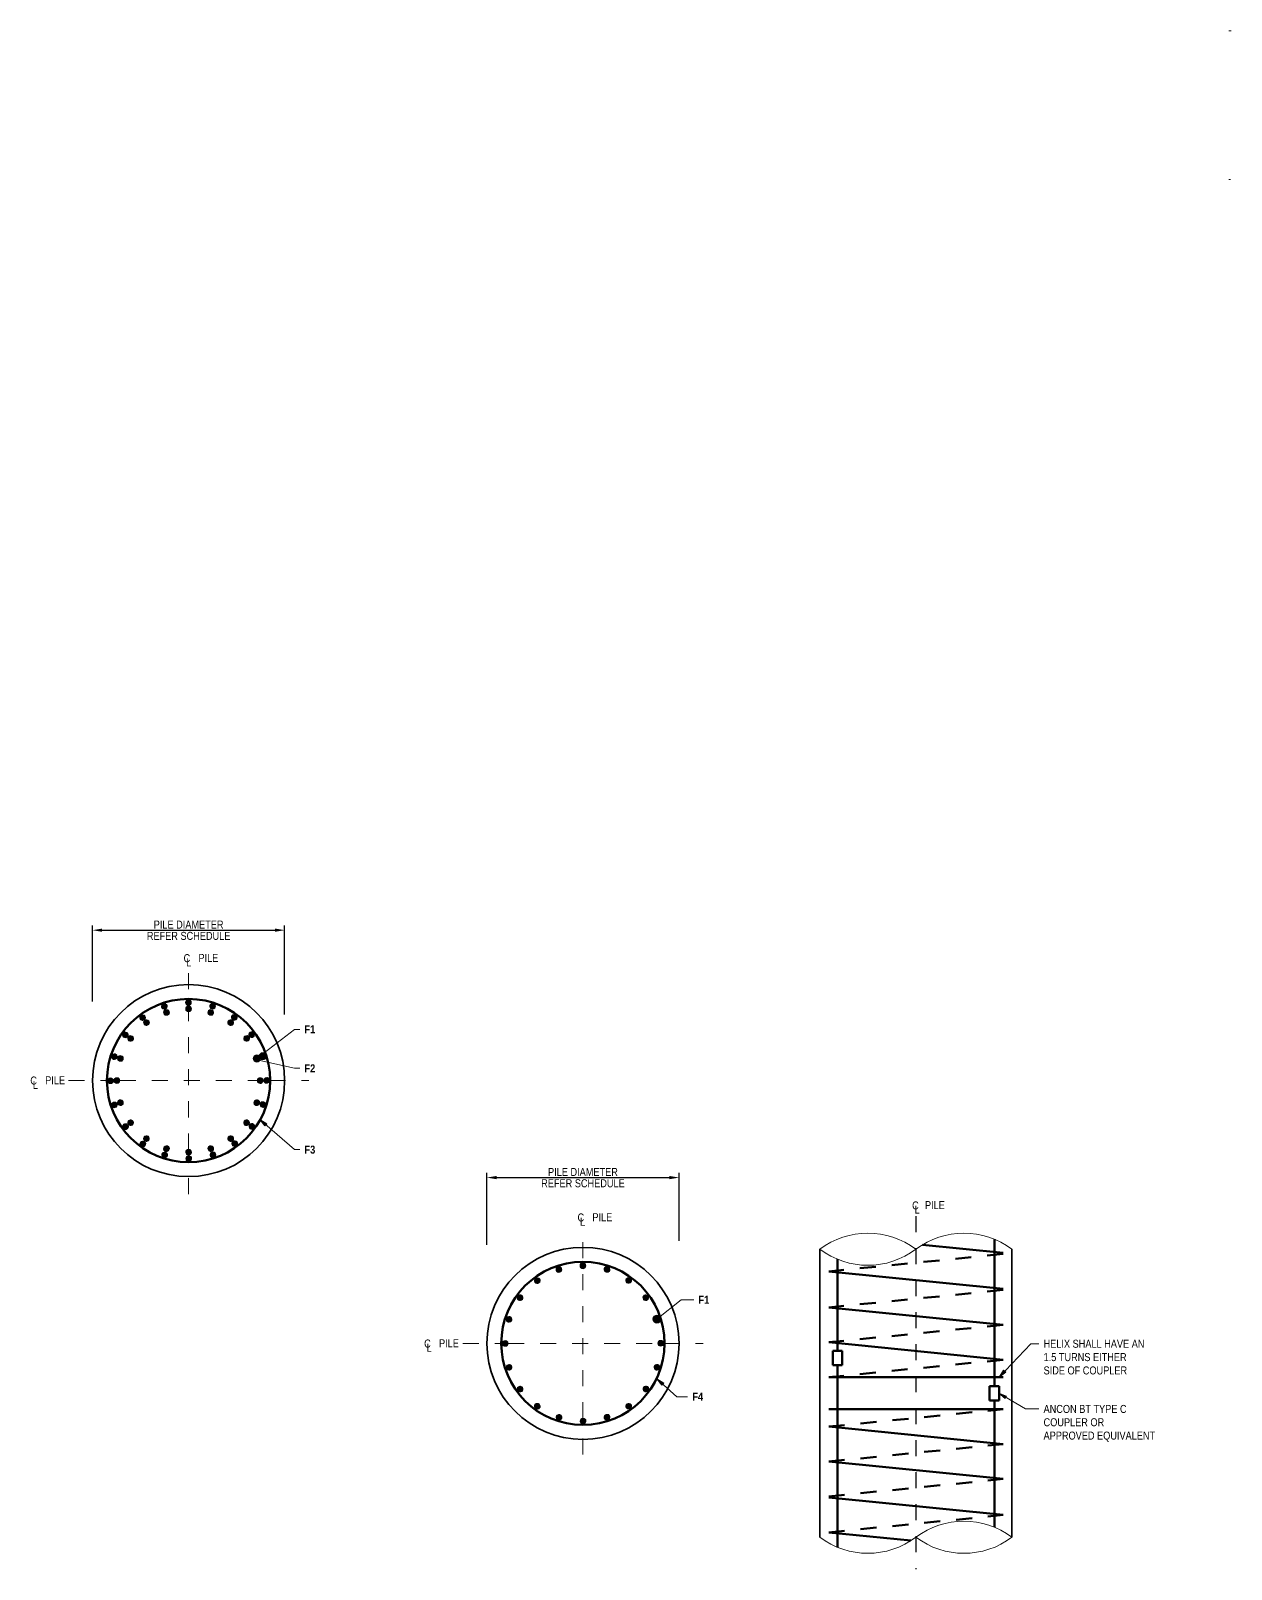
# Model space of a CAD drawing. Header units: metres. Extents: x -0.5 to 32.5, y -7.6 to 10.1.
# Drawn here: x 7.67 to 15.16, y -0.79 to 8.82 of the extents above; entities that cross this region are included whole.
import ezdxf

# ---------------------------------------------------------------- set-up
doc = ezdxf.new("R2010")
doc.units = ezdxf.units.M
doc.linetypes.add('JacobsCenter', pattern=[0.015, 0.009, -0.0015, 0.003, -0.0015])
doc.linetypes.add('JacobsDash', pattern=[0.0045, 0.003, -0.0015])
doc.layers.get('Defpoints').update_dxf_attribs({"color": 41})
for name, color, linetype, lineweight in [('A-ANNO-DIMS', 7, 'Continuous', 9), ('A-ANNO-NOTE', 7, 'Continuous', 9), ('A-DETL', 7, 'Continuous', 13), ('A-DETL-GENF', 7, 'Continuous', 9), ('G-ANNO-TEXT', 7, 'Continuous', 9)]:
    doc.layers.add(name, color=color, linetype=linetype, lineweight=lineweight)
doc.styles.add('Arial Narrow_1', font='ARIALN.TTF', dxfattribs={"height": 0.0025})
doc.styles.add('Arial Narrow_3', font='ARIALN.TTF', dxfattribs={"height": 0.05})
doc.styles.add('Arial Narrow_B_1', font='ARIALNB.TTF', dxfattribs={"height": 0.05})
doc.dimstyles.new('____ddd_____2', dxfattribs={"dimscale": 0.3048, "dimtxt": 0.051172, "dimasz": 0.19685, "dimexe": 0.098425, "dimexo": 0.065617, "dimgap": 0.032808, "dimtad": 1, "dimdec": 0, "dimlfac": 1000, "dimzin": 0, "dimdsep": 46, "dimtxsty": 'Arial Narrow_3', "dimsah": 1, "dimcen": 0.09, "dimaunit": 1, "dimadec": 4, "dimazin": 0, "dimtfac": 1, "dimtdec": 4, "dimtix": 1, "dimtmove": 0, "dimatfit": 3, "dimfxl": 1, "dimtvp": 1, "dimtolj": 1, "dimtzin": 0, "dimarcsym": 2})

# ---------------------------------------------------------------- blocks, each defined once
blk = doc.blocks.new('S_Det_Reinf_Bar Section_2D - N36-5737957-DRG-2873045 - SECTION 1')
at = {"layer": 'A-DETL-GENF'}
blk.add_hatch(color=256, dxfattribs=at).paths.add_polyline_path([(0, -0.018), (0.0047, -0.0174), (0.009, -0.0156), (0.0127, -0.0127), (0.0156, -0.009), (0.0174, -0.0047), (0.018, 0), (0.0174, 0.0047), (0.0156, 0.009), (0.0127, 0.0127), (0.009, 0.0156), (0.0047, 0.0174), (0, 0.018), (-0.0047, 0.0174), (-0.0093, 0.0154), (-0.0127, 0.0127), (-0.0156, 0.009), (-0.0174, 0.0047), (-0.018, 0), (-0.0174, -0.0047), (-0.0156, -0.009), (-0.0127, -0.0127), (-0.009, -0.0156), (-0.0047, -0.0174)])
at = {"layer": 'A-DETL-GENF', "lineweight": 18}
for start, end in [(360, 180), (180, 360)]:
    blk.add_arc((0, 0), 0.018, start, end, dxfattribs=at)
blk = doc.blocks.new('S_Det_Reinf_Bar Section_2D - N36-V1-DRG-2873045 - SECTION 1')
at = {"layer": 'A-DETL-GENF'}
blk.add_hatch(color=256, dxfattribs=at).paths.add_polyline_path([(0.009, -0.0156), (0.0127, -0.0127), (0.0156, -0.009), (0.0174, -0.0047), (0.018, 0), (0.0174, 0.0047), (0.0156, 0.009), (0.0127, 0.0127), (0.009, 0.0156), (0.0047, 0.0174), (0, 0.018), (-0.0047, 0.0174), (-0.009, 0.0156), (-0.0127, 0.0127), (-0.0156, 0.009), (-0.0174, 0.0047), (-0.0179, -0.0008), (-0.0174, -0.0047), (-0.0156, -0.009), (-0.0127, -0.0127), (-0.009, -0.0156), (-0.0047, -0.0174), (0, -0.018), (0.0047, -0.0174), (0.0066, -0.0166)])
at = {"layer": 'A-DETL-GENF', "lineweight": 18}
for start, end in [(360, 180), (180, 360)]:
    blk.add_arc((0, 0), 0.018, start, end, dxfattribs=at)
blk = doc.blocks.new('S_Det_Reinf_Bar Section_2D - N36-V2-DRG-2873045 - SECTION 1')
at = {"layer": 'A-DETL-GENF'}
blk.add_hatch(color=256, dxfattribs=at).paths.add_polyline_path([(0.0156, -0.009), (0.0174, -0.0047), (0.018, 0), (0.0174, 0.0047), (0.0156, 0.009), (0.0127, 0.0127), (0.009, 0.0156), (0.0047, 0.0174), (0, 0.018), (-0.0047, 0.0174), (-0.009, 0.0156), (-0.0127, 0.0127), (-0.0156, 0.009), (-0.0174, 0.0047), (-0.018, 0), (-0.0174, -0.0047), (-0.0156, -0.009), (-0.0127, -0.0127), (-0.009, -0.0156), (-0.0047, -0.0174), (0.0007, -0.0179), (0.0047, -0.0174), (0.009, -0.0156), (0.0127, -0.0127)])
at = {"layer": 'A-DETL-GENF', "lineweight": 18}
for start, end in [(360, 180), (180, 360)]:
    blk.add_arc((0, 0), 0.018, start, end, dxfattribs=at)
blk = doc.blocks.new('S_Det_Reinf_Bar Section_2D - N36-V3-DRG-2873045 - SECTION 1')
at = {"layer": 'A-DETL-GENF'}
blk.add_hatch(color=256, dxfattribs=at).paths.add_polyline_path([(0.0174, -0.0047), (0.018, 0), (0.0174, 0.0047), (0.0156, 0.009), (0.0127, 0.0127), (0.009, 0.0156), (0.0047, 0.0174), (0, 0.018), (-0.0047, 0.0174), (-0.009, 0.0156), (-0.0127, 0.0127), (-0.0156, 0.009), (-0.0174, 0.0047), (-0.018, 0), (-0.0174, -0.0047), (-0.0156, -0.009), (-0.0127, -0.0127), (-0.009, -0.0156), (-0.0047, -0.0174), (0.0006, -0.0179), (0.0047, -0.0174), (0.009, -0.0156), (0.0127, -0.0127), (0.0156, -0.009)])
at = {"layer": 'A-DETL-GENF', "lineweight": 18}
for start, end in [(360, 180), (180, 360)]:
    blk.add_arc((0, 0), 0.018, start, end, dxfattribs=at)
blk = doc.blocks.new('S_Det_Reinf_Bar Section_2D - N36-V4-DRG-2873045 - SECTION 1')
at = {"layer": 'A-DETL-GENF'}
blk.add_hatch(color=256, dxfattribs=at).paths.add_polyline_path([(-0.018, 0), (-0.0174, -0.0047), (-0.0156, -0.009), (-0.0127, -0.0127), (-0.009, -0.0156), (-0.0047, -0.0174), (0.0004, -0.0179), (0.0047, -0.0174), (0.009, -0.0156), (0.0127, -0.0127), (0.0156, -0.009), (0.0174, -0.0047), (0.018, 0), (0.0174, 0.0047), (0.0156, 0.009), (0.0127, 0.0127), (0.009, 0.0156), (0.0047, 0.0174), (0, 0.018), (-0.0047, 0.0174), (-0.009, 0.0156), (-0.0127, 0.0127), (-0.0156, 0.009), (-0.0174, 0.0047)])
at = {"layer": 'A-DETL-GENF', "lineweight": 18}
for start, end in [(360, 180), (180, 360)]:
    blk.add_arc((0, 0), 0.018, start, end, dxfattribs=at)
blk = doc.blocks.new('S_Det_Reinf_Bar Section_2D - N32-5070897-DRG-2873045 - SECTION 2')
at = {"layer": 'A-DETL-GENF'}
blk.add_hatch(color=256, dxfattribs=at).paths.add_polyline_path([(0, -0.016), (0.0041, -0.0155), (0.0087, -0.0133), (0.0113, -0.0113), (0.0139, -0.0079), (0.0142, -0.0067), (0.0124, -0.009), (0.0087, -0.0119), (0.0043, -0.0137), (-0.0003, -0.0143), (-0.0054, -0.0135), (-0.0093, -0.0119), (-0.0133, -0.0087), (-0.0112, -0.0114), (-0.008, -0.0139), (-0.0041, -0.0155), (-0.0003, -0.016)])
at = {"layer": 'A-DETL-GENF', "lineweight": 18}
blk.add_arc((0, 0), 0.016, 214.73034, 337.05238, dxfattribs=at)
blk = doc.blocks.new('S_Det_Reinf_Bar Section_2D - N36-5737957-DRG-2873045 - SECTION 2')
at = {"layer": 'A-DETL-GENF'}
blk.add_hatch(color=256, dxfattribs=at).paths.add_polyline_path([(0, -0.018), (0.0047, -0.0174), (0.009, -0.0156), (0.0127, -0.0127), (0.0156, -0.009), (0.0174, -0.0047), (0.018, 0), (0.0174, 0.0047), (0.0156, 0.009), (0.0127, 0.0127), (0.009, 0.0156), (0.0047, 0.0174), (0, 0.018), (-0.0047, 0.0174), (-0.0096, 0.0151), (-0.013, 0.0124), (-0.0156, 0.009), (-0.0174, 0.0047), (-0.018, 0), (-0.0174, -0.0047), (-0.0156, -0.009), (-0.0127, -0.0127), (-0.009, -0.0156), (-0.0047, -0.0174)])
at = {"layer": 'A-DETL-GENF', "lineweight": 18}
for start, end in [(360, 180), (180, 360)]:
    blk.add_arc((0, 0), 0.018, start, end, dxfattribs=at)
blk = doc.blocks.new('S_Det_Reinf_Bar Section_2D - N36-V5-DRG-2873045 - SECTION 2')
at = {"layer": 'A-DETL-GENF'}
blk.add_hatch(color=256, dxfattribs=at).paths.add_polyline_path([(0, 0.018), (-0.0047, 0.0174), (-0.009, 0.0156), (-0.0127, 0.0127), (-0.0156, 0.009), (-0.0174, 0.0047), (-0.018, 0), (-0.0174, -0.0047), (-0.0156, -0.009), (-0.0127, -0.0127), (-0.009, -0.0156), (-0.0047, -0.0174), (0, -0.018), (0.0047, -0.0174), (0.009, -0.0156), (0.0127, -0.0127), (0.0156, -0.009), (0.0174, -0.0047), (0.018, 0), (0.0174, 0.0047), (0.0156, 0.009), (0.0127, 0.0127), (0.009, 0.0156), (0.0047, 0.0174)])
at = {"layer": 'A-DETL-GENF', "lineweight": 18}
for start, end in [(360, 180), (180, 360)]:
    blk.add_arc((0, 0), 0.018, start, end, dxfattribs=at)
blk = doc.blocks.new('S_Det_Reinf_Bar Section_2D - N36-V6-DRG-2873045 - SECTION 2')
at = {"layer": 'A-DETL-GENF'}
blk.add_hatch(color=256, dxfattribs=at).paths.add_polyline_path([(0.0047, 0.0174), (0, 0.018), (-0.0047, 0.0174), (-0.009, 0.0156), (-0.0127, 0.0127), (-0.0156, 0.009), (-0.0174, 0.0047), (-0.018, 0), (-0.0174, -0.0047), (-0.0156, -0.009), (-0.0127, -0.0127), (-0.009, -0.0156), (-0.0047, -0.0174), (0, -0.018), (0.0047, -0.0174), (0.009, -0.0156), (0.0127, -0.0127), (0.0156, -0.009), (0.0174, -0.0047), (0.018, 0.0003), (0.0174, 0.0047), (0.0156, 0.009), (0.0127, 0.0127), (0.009, 0.0156)])
at = {"layer": 'A-DETL-GENF', "lineweight": 18}
for start, end in [(360, 180), (180, 360)]:
    blk.add_arc((0, 0), 0.018, start, end, dxfattribs=at)
blk = doc.blocks.new('CS_DET_Pile-Column_BreakLine - CS_Tubular BreakLine-5619175-DRG-2873045 - DETAIL A')
at = {"layer": 'A-DETL-GENF', "lineweight": 18}
for centre, start, end in [((0.9, -0.3973), 52.95733, 127.04267), ((0.3, 0.3977), 232.95733, 307.04267), ((0.9, 0.3977), 232.95733, 307.04267)]:
    blk.add_arc(centre, 0.498, start, end, dxfattribs=at)
blk = doc.blocks.new('DIMBLOCK14-DRG-2873045 - SECTION 1')
at = {"layer": 'A-ANNO-DIMS', "color": 0, "lineweight": -2, "transparency": 16777216}
for p, q in [((8.0522, 2.7535), (8.0522, 3.2287)), ((8.1122, 3.1987), (9.1922, 3.1987)), ((9.2522, 2.6719), (9.2522, 3.2287))]:
    blk.add_line(p, q, dxfattribs=at)
at = {"layer": 'A-ANNO-DIMS', "color": 0, "transparency": 16777216}
for points in [[(8.1122, 3.2087), (8.1122, 3.1887), (8.0522, 3.1987)], [(9.1922, 3.2087), (9.1922, 3.1887), (9.2522, 3.1987)]]:
    blk.add_solid(points, dxfattribs=at)
at = {"layer": 'Defpoints', "color": 0, "transparency": 16777216}
for p in [(9.2522, 3.1987), (8.0522, 2.7335), (9.2522, 2.6519)]:
    blk.add_point(p, dxfattribs=at)
at = {"layer": 'A-ANNO-DIMS', "color": 0, "transparency": 16777216, "char_height": 0.05, "width": 0.62673, "attachment_point": 5, "style": 'Arial Narrow_3'}
for s, insert in [('\\A1;REFER SCHEDULE', (8.6522, 3.1628)), ('\\A1;PILE DIAMETER', (8.6522, 3.2337))]:
    blk.add_mtext(s, dxfattribs=dict(at, insert=insert))
blk = doc.blocks.new('CS_Annot_Centreline Symbol1 - CS_Annot_Centreline Symbol-5070896-DRG-2873045 - SECTION 1')
at = {"layer": 'A-ANNO-NOTE', "char_height": 0.0025, "attachment_point": 1, "style": 'Arial Narrow_1'}
for s, insert, width in [('C  ', (-0.00119, 0.00463), 0.0044093), ('L', (-0.00041, 0.00329), 0.0019241)]:
    blk.add_mtext(s, dxfattribs=dict(at, insert=insert, width=width))
blk = doc.blocks.new('DIMBLOCK15-DRG-2873045 - SECTION 2')
at = {"layer": 'A-ANNO-DIMS', "color": 0, "lineweight": -2, "transparency": 16777216}
for p, q in [((10.5154, 1.2316), (10.5154, 1.6827)), ((10.5754, 1.6527), (11.6554, 1.6527)), ((11.7154, 1.2577), (11.7154, 1.6827))]:
    blk.add_line(p, q, dxfattribs=at)
at = {"layer": 'A-ANNO-DIMS', "color": 0, "transparency": 16777216}
for points in [[(10.5754, 1.6627), (10.5754, 1.6427), (10.5154, 1.6527)], [(11.6554, 1.6627), (11.6554, 1.6427), (11.7154, 1.6527)]]:
    blk.add_solid(points, dxfattribs=at)
at = {"layer": 'Defpoints', "color": 0, "transparency": 16777216}
for p in [(11.7154, 1.6527), (10.5154, 1.2116), (11.7154, 1.2377)]:
    blk.add_point(p, dxfattribs=at)
at = {"layer": 'A-ANNO-DIMS', "color": 0, "transparency": 16777216, "char_height": 0.05, "width": 0.62673, "attachment_point": 5, "style": 'Arial Narrow_3'}
for s, insert in [('\\A1;REFER SCHEDULE', (11.1154, 1.6168)), ('\\A1;PILE DIAMETER', (11.1154, 1.6877))]:
    blk.add_mtext(s, dxfattribs=dict(at, insert=insert))
blk = doc.blocks.new('CS_Annot_Centreline Symbol1 - CS_Annot_Centreline Symbol-5070896-DRG-2873045 - SECTION 2')
at = {"layer": 'A-ANNO-NOTE', "char_height": 0.0025, "attachment_point": 1, "style": 'Arial Narrow_1'}
for s, insert, width in [('C  ', (-0.00119, 0.00463), 0.0044093), ('L', (-0.00041, 0.00329), 0.0019241)]:
    blk.add_mtext(s, dxfattribs=dict(at, insert=insert, width=width))
blk = doc.blocks.new('CS_Annot_Centreline Symbol3 - CS_Annot_Centreline Symbol 2-5618822-DRG-2873045 - DETAIL A')
at = {"layer": 'A-ANNO-NOTE', "char_height": 0.0025, "attachment_point": 1, "style": 'Arial Narrow_1'}
for s, insert, width in [('C  ', (-0.00119, 0.00463), 0.0044093), ('L', (-0.00041, 0.00329), 0.0019241)]:
    blk.add_mtext(s, dxfattribs=dict(at, insert=insert, width=width))

msp = doc.modelspace()

# ---------------------------------------------------------------- hatches: boundary and pattern name
at = {"layer": 'G-ANNO-TEXT'}
for points in [[(9.0967, 2.015), (9.1287, 1.9756), (9.1402, 1.9889)], [(11.5763, 0.3949), (11.6079, 0.3551), (11.6196, 0.3684)], [(13.7149, 0.4062), (13.7558, 0.4363), (13.7431, 0.4485)], [(13.7139, 0.3048), (13.7524, 0.2717), (13.7614, 0.2869)]]:
    msp.add_hatch(color=256, dxfattribs=at).paths.add_polyline_path(points)
h = msp.add_hatch(color=256, dxfattribs=at)
edge = h.paths.add_edge_path()
edge.add_arc((11.5773, 0.768), 0.02, 0, 360)

# ---------------------------------------------------------------- linework, layer by layer
at = {"layer": 'A-DETL', "color": 8, "true_color": 0x808080}
for p, q in [((15.1645, 8.8194), (15.1495, 8.8194)), ((15.1495, 7.8894), (15.1595, 7.8894))]:
    msp.add_line(p, q, dxfattribs=at)
at = {"layer": 'A-DETL', "linetype": 'JacobsCenter', "lineweight": 18}
for p, q in [((8.6522, 1.8292), (8.6522, 2.9491)), ((7.9022, 2.2589), (8.1464, 2.2589)), ((8.1821, 2.2589), (8.1865, 2.2589)), ((8.2225, 2.2589), (9.0819, 2.2589)), ((9.1179, 2.2589), (9.1224, 2.2589)), ((9.1581, 2.2589), (9.4022, 2.2589)), ((8.6522, 1.7887), (8.6522, 1.7932)), ((8.6522, 1.5491), (8.6522, 1.753)), ((11.1154, 0.1492), (11.1154, 1.3217)), ((10.3654, 0.6167), (10.612, 0.6167)), ((10.6479, 0.6167), (11.583, 0.6167)), ((11.6189, 0.6167), (11.8654, 0.6167)), ((11.1154, -0.0783), (11.1154, 0.1133))]:
    msp.add_line(p, q, dxfattribs=at)
at = {"layer": 'A-DETL', "linetype": 'JacobsCenter', "lineweight": 25}
msp.add_line((13.1952, 1.4111), (13.1952, -0.7948), dxfattribs=at)
at = {"layer": 'A-DETL', "lineweight": 70}
for p, q in [((13.6851, 0.3502), (13.6851, 1.2677)), ((13.236, 1.2326), (13.7402, 1.1822)), ((12.6502, 1.0662), (13.7402, 0.9572)), ((12.7052, 0.5702), (12.7052, 1.1427)), ((12.6502, 0.8412), (13.7402, 0.7322)), ((12.6502, 0.6232), (13.7402, 0.5142)), ((12.6752, 0.5702), (12.7352, 0.5702)), ((12.6752, 0.4802), (12.6752, 0.5702)), ((12.7352, 0.5702), (12.7352, 0.4802)), ((12.6502, 0.4052), (13.7402, 0.4052)), ((12.7352, 0.4802), (12.6752, 0.4802)), ((12.7052, -0.6573), (12.7052, 0.4802)), ((13.7151, 0.3502), (13.6551, 0.3502)), ((13.6551, 0.3502), (13.6551, 0.2602)), ((13.7151, 0.2602), (13.7151, 0.3502)), ((13.7402, 0.2052), (12.6502, 0.2052)), ((13.6551, 0.2602), (13.7151, 0.2602)), ((13.6851, -0.5323), (13.6851, 0.2602)), ((13.7402, -0.0128), (12.6502, 0.0962)), ((13.7402, -0.2308), (12.6502, -0.1218)), ((13.7402, -0.4558), (12.6502, -0.3468)), ((13.1643, -0.6162), (12.6502, -0.5648))]:
    msp.add_line(p, q, dxfattribs=at)
at = {"layer": 'A-DETL', "lineweight": 35}
for p, q in [((12.5952, 1.2052), (12.5952, -0.5948)), ((13.7952, 1.2052), (13.7952, -0.5948))]:
    msp.add_line(p, q, dxfattribs=at)
at = {"layer": 'A-DETL', "linetype": 'JacobsDash', "lineweight": 70}
for p, q in [((13.7402, 1.1752), (12.6502, 1.0662)), ((13.7402, 0.9502), (12.6502, 0.8412)), ((13.7402, 0.7322), (12.6502, 0.6232)), ((13.7402, 0.5142), (12.6502, 0.4052)), ((12.6502, 0.0962), (13.7402, 0.2052)), ((12.6502, -0.1218), (13.7402, -0.0128)), ((12.6502, -0.3398), (13.7402, -0.2308)), ((12.6502, -0.5648), (13.7402, -0.4558))]:
    msp.add_line(p, q, dxfattribs=at)
at = {"layer": 'A-DETL', "lineweight": 35}
for centre in [(8.6522, 2.2589), (11.1154, 0.6167)]:
    msp.add_circle(centre, 0.6, dxfattribs=at)
at = {"layer": 'A-DETL', "lineweight": 50}
for centre in [(8.6522, 2.2589), (11.1154, 0.6167)]:
    msp.add_circle(centre, 0.51, dxfattribs=at)
at = {"layer": 'A-DETL', "lineweight": 9}
for centre in [(9.0779, 2.3967), (9.1162, 2.4107)]:
    msp.add_circle(centre, 0.0225, dxfattribs=at)
at = {"layer": 'A-DETL'}
msp.add_circle((11.5772, 0.7687), 0.025, dxfattribs=at)
at = {"layer": 'G-ANNO-TEXT'}
for p, q in [((9.1246, 2.4314), (9.3137, 2.5791)), ((9.3137, 2.5791), (9.3464, 2.5791)), ((9.0969, 2.3852), (9.3137, 2.3355)), ((9.3137, 2.3355), (9.3464, 2.3355)), ((9.0967, 2.015), (9.1287, 1.9756)), ((9.1402, 1.9889), (9.0967, 2.015)), ((9.0967, 2.015), (9.3137, 1.8273)), ((9.1287, 1.9756), (9.1402, 1.9889)), ((9.3137, 1.8273), (9.3464, 1.8273)), ((11.5773, 0.768), (11.7292, 0.8889)), ((11.7292, 0.8889), (11.8072, 0.8889)), ((13.7149, 0.4062), (13.9139, 0.6143)), ((13.9139, 0.6143), (13.9624, 0.6143)), ((11.5763, 0.3949), (11.6079, 0.3551)), ((11.6196, 0.3684), (11.5763, 0.3949)), ((11.5763, 0.3949), (11.7024, 0.2833)), ((13.7431, 0.4485), (13.7149, 0.4062)), ((13.7149, 0.4062), (13.7558, 0.4363)), ((13.7558, 0.4363), (13.7431, 0.4485)), ((11.6079, 0.3551), (11.6196, 0.3684)), ((13.7139, 0.3048), (13.7524, 0.2717)), ((13.7614, 0.2869), (13.7139, 0.3048)), ((13.7139, 0.3048), (13.8792, 0.207)), ((11.7024, 0.2833), (11.7687, 0.2833)), ((13.7524, 0.2717), (13.7614, 0.2869)), ((13.8792, 0.207), (13.9624, 0.207))]:
    msp.add_line(p, q, dxfattribs=at)
msp.add_circle((11.5773, 0.768), 0.02, dxfattribs=at)

# ---------------------------------------------------------------- block references
at = {"layer": 'A-ANNO-NOTE', "xscale": 20, "yscale": 20, "zscale": 20}
for name, p in [('CS_Annot_Centreline Symbol1 - CS_Annot_Centreline Symbol-5070896-DRG-2873045 - SECTION 1', (8.6447, 2.9562)), ('CS_Annot_Centreline Symbol1 - CS_Annot_Centreline Symbol-5070896-DRG-2873045 - SECTION 1', (7.6873, 2.1915)), ('CS_Annot_Centreline Symbol3 - CS_Annot_Centreline Symbol 2-5618822-DRG-2873045 - DETAIL A', (13.1952, 1.4111)), ('CS_Annot_Centreline Symbol1 - CS_Annot_Centreline Symbol-5070896-DRG-2873045 - SECTION 2', (11.1054, 1.3359)), ('CS_Annot_Centreline Symbol1 - CS_Annot_Centreline Symbol-5070896-DRG-2873045 - SECTION 2', (10.1472, 0.548))]:
    msp.add_blockref(name, p, dxfattribs=at)
at = {"layer": 'A-DETL-GENF'}
for name, p, rotation in [('S_Det_Reinf_Bar Section_2D - N36-5737957-DRG-2873045 - SECTION 1', (8.5004, 2.7227), 18.00400000000011), ('S_Det_Reinf_Bar Section_2D - N36-5737957-DRG-2873045 - SECTION 1', (8.5139, 2.6847), 18.00400000000011), ('S_Det_Reinf_Bar Section_2D - N36-5737957-DRG-2873045 - SECTION 1', (8.6511, 2.7469), 0.003999999966928782), ('S_Det_Reinf_Bar Section_2D - N36-5737957-DRG-2873045 - SECTION 1', (8.6522, 2.7066), 0.003999999966928782), ('S_Det_Reinf_Bar Section_2D - N36-5737957-DRG-2873045 - SECTION 1', (8.7906, 2.6847), 342.0039999999998), ('S_Det_Reinf_Bar Section_2D - N36-5737957-DRG-2873045 - SECTION 1', (8.802, 2.7234), 342.0039999999998), ('S_Det_Reinf_Bar Section_2D - N36-V2-DRG-2873045 - SECTION 1', (8.3645, 2.653), 36.00400000000008), ('S_Det_Reinf_Bar Section_2D - N36-5737957-DRG-2873045 - SECTION 1', (8.3891, 2.6211), 36.00400000000008), ('S_Det_Reinf_Bar Section_2D - N36-5737957-DRG-2873045 - SECTION 1', (8.9154, 2.6211), 324.0039999999998), ('S_Det_Reinf_Bar Section_2D - N36-V1-DRG-2873045 - SECTION 1', (8.9382, 2.6543), 324.0039999999998), ('S_Det_Reinf_Bar Section_2D - N36-5737957-DRG-2873045 - SECTION 1', (8.2568, 2.5448), 54.00400000000006), ('S_Det_Reinf_Bar Section_2D - N36-5737957-DRG-2873045 - SECTION 1', (8.29, 2.522), 54.00400000000006), ('S_Det_Reinf_Bar Section_2D - N36-5737957-DRG-2873045 - SECTION 1', (9.0144, 2.522), 306.0039999999998), ('S_Det_Reinf_Bar Section_2D - N36-V2-DRG-2873045 - SECTION 1', (9.0464, 2.5466), 306.0039999999998), ('S_Det_Reinf_Bar Section_2D - N36-5737957-DRG-2873045 - SECTION 1', (8.1878, 2.4086), 72.004), ('S_Det_Reinf_Bar Section_2D - N36-5737957-DRG-2873045 - SECTION 1', (8.2264, 2.3972), 72.004), ('S_Det_Reinf_Bar Section_2D - N36-V3-DRG-2873045 - SECTION 1', (9.078, 2.3972), 288.0039999999998), ('S_Det_Reinf_Bar Section_2D - N36-5737957-DRG-2873045 - SECTION 1', (9.116, 2.4107), 288.0039999999998), ('S_Det_Reinf_Bar Section_2D - N36-5737957-DRG-2873045 - SECTION 1', (8.1642, 2.2578), 90.004), ('S_Det_Reinf_Bar Section_2D - N36-V4-DRG-2873045 - SECTION 1', (8.2045, 2.2589), 90.004), ('S_Det_Reinf_Bar Section_2D - N36-5737957-DRG-2873045 - SECTION 1', (9.0999, 2.2589), 270.0039999999998), ('S_Det_Reinf_Bar Section_2D - N36-5737957-DRG-2873045 - SECTION 1', (9.1402, 2.26), 270.0039999999998), ('S_Det_Reinf_Bar Section_2D - N36-5737957-DRG-2873045 - SECTION 1', (8.1884, 2.107), 108.004), ('S_Det_Reinf_Bar Section_2D - N36-5737957-DRG-2873045 - SECTION 1', (8.2264, 2.1205), 108.004), ('S_Det_Reinf_Bar Section_2D - N36-5737957-DRG-2873045 - SECTION 1', (9.078, 2.1205), 252.0039999999999), ('S_Det_Reinf_Bar Section_2D - N36-5737957-DRG-2873045 - SECTION 1', (9.1167, 2.1091), 252.0039999999999), ('S_Det_Reinf_Bar Section_2D - N36-5737957-DRG-2873045 - SECTION 1', (8.29, 1.9957), 126.004), ('S_Det_Reinf_Bar Section_2D - N36-5737957-DRG-2873045 - SECTION 1', (9.0144, 1.9957), 234.0039999999999), ('S_Det_Reinf_Bar Section_2D - N36-5737957-DRG-2873045 - SECTION 1', (8.2581, 1.9711), 126.004), ('S_Det_Reinf_Bar Section_2D - N36-5737957-DRG-2873045 - SECTION 1', (9.0477, 1.9729), 234.0039999999999), ('S_Det_Reinf_Bar Section_2D - N36-5737957-DRG-2873045 - SECTION 1', (8.3663, 1.8634), 144.004), ('S_Det_Reinf_Bar Section_2D - N36-5737957-DRG-2873045 - SECTION 1', (8.3891, 1.8967), 144.004), ('S_Det_Reinf_Bar Section_2D - N36-5737957-DRG-2873045 - SECTION 1', (8.5139, 1.8331), 162.004), ('S_Det_Reinf_Bar Section_2D - N36-5737957-DRG-2873045 - SECTION 1', (8.6522, 1.8112), 180.0039999999669), ('S_Det_Reinf_Bar Section_2D - N36-5737957-DRG-2873045 - SECTION 1', (8.7906, 1.8331), 198.0039999999999), ('S_Det_Reinf_Bar Section_2D - N36-5737957-DRG-2873045 - SECTION 1', (8.9154, 1.8967), 216.0039999999999), ('S_Det_Reinf_Bar Section_2D - N36-V2-DRG-2873045 - SECTION 1', (8.94, 1.8647), 216.0039999999999), ('S_Det_Reinf_Bar Section_2D - N36-5737957-DRG-2873045 - SECTION 1', (8.5025, 1.7944), 162.004), ('S_Det_Reinf_Bar Section_2D - N36-5737957-DRG-2873045 - SECTION 1', (8.6533, 1.7709), 180.0039999999669), ('S_Det_Reinf_Bar Section_2D - N36-5737957-DRG-2873045 - SECTION 1', (8.8041, 1.7951), 198.0039999999999), ('CS_DET_Pile-Column_BreakLine - CS_Tubular BreakLine-5619175-DRG-2873045 - DETAIL A', (13.7952, 1.2054), 180), ('S_Det_Reinf_Bar Section_2D - N36-5737957-DRG-2873045 - SECTION 2', (10.9651, 1.0784), 18.00399999999972), ('S_Det_Reinf_Bar Section_2D - N36-5737957-DRG-2873045 - SECTION 2', (11.1151, 1.1022), 0.003999999966928782), ('S_Det_Reinf_Bar Section_2D - N36-5737957-DRG-2873045 - SECTION 2', (11.2652, 1.0786), 342.0039999999998), ('S_Det_Reinf_Bar Section_2D - N36-5737957-DRG-2873045 - SECTION 2', (10.8298, 1.0093), 36.00399999999971), ('S_Det_Reinf_Bar Section_2D - N36-5737957-DRG-2873045 - SECTION 2', (11.4006, 1.0097), 324.0039999999995), ('S_Det_Reinf_Bar Section_2D - N36-5737957-DRG-2873045 - SECTION 2', (10.7225, 0.9019), 54.0039999999997), ('S_Det_Reinf_Bar Section_2D - N36-5737957-DRG-2873045 - SECTION 2', (11.508, 0.9024), 306.0039999999994), ('S_Det_Reinf_Bar Section_2D - N36-5737957-DRG-2873045 - SECTION 2', (10.6536, 0.7665), 72.00399999999969), ('S_Det_Reinf_Bar Section_2D - N36-5737957-DRG-2873045 - SECTION 2', (11.5771, 0.7671), 288.0039999999995), ('S_Det_Reinf_Bar Section_2D - N36-5737957-DRG-2873045 - SECTION 2', (10.6299, 0.6164), 90.00399999999968), ('S_Det_Reinf_Bar Section_2D - N36-5737957-DRG-2873045 - SECTION 2', (11.601, 0.6171), 270.0039999999995), ('S_Det_Reinf_Bar Section_2D - N36-5737957-DRG-2873045 - SECTION 2', (10.6538, 0.4664), 108.0039999999996), ('S_Det_Reinf_Bar Section_2D - N36-5737957-DRG-2873045 - SECTION 2', (11.5773, 0.467), 252.0039999999995), ('S_Det_Reinf_Bar Section_2D - N36-5737957-DRG-2873045 - SECTION 2', (10.7228, 0.3311), 126.0039999999996), ('S_Det_Reinf_Bar Section_2D - N36-5737957-DRG-2873045 - SECTION 2', (11.5084, 0.3316), 234.0039999999995), ('S_Det_Reinf_Bar Section_2D - N36-5737957-DRG-2873045 - SECTION 2', (10.8303, 0.2238), 144.0039999999996), ('S_Det_Reinf_Bar Section_2D - N36-5737957-DRG-2873045 - SECTION 2', (11.4011, 0.2241), 216.0039999999995), ('S_Det_Reinf_Bar Section_2D - N36-5737957-DRG-2873045 - SECTION 2', (10.9657, 0.1549), 162.0039999999996), ('S_Det_Reinf_Bar Section_2D - N36-V5-DRG-2873045 - SECTION 2', (11.1158, 0.1312), 180.0039999998758), ('S_Det_Reinf_Bar Section_2D - N36-V6-DRG-2873045 - SECTION 2', (11.2658, 0.1551), 198.0039999999996)]:
    msp.add_blockref(name, p, dxfattribs=dict(at, rotation=rotation))
for name, p in [('S_Det_Reinf_Bar Section_2D - N32-5070897-DRG-2873045 - SECTION 2', (11.1154, 1.0986)), ('CS_DET_Pile-Column_BreakLine - CS_Tubular BreakLine-5619175-DRG-2873045 - DETAIL A', (12.5952, -0.595))]:
    msp.add_blockref(name, p, dxfattribs=at)

# ---------------------------------------------------------------- dimensions: what is measured, and where the dimension line sits
at = {"layer": 'A-ANNO-DIMS'}
for base, p1, p2, override, picture, middle in [((9.2522, 3.1987), (8.0522, 2.7335), (9.2522, 2.6519), {"dimpost": '<>', "dimfxl": 1.20277}, 'DIMBLOCK14-DRG-2873045 - SECTION 1', (8.6522, 3.1987)), ((11.7154, 1.6527), (10.5154, 1.2116), (11.7154, 1.2377), {"dimpost": '<>', "dimfxl": 1.200283}, 'DIMBLOCK15-DRG-2873045 - SECTION 2', (11.1154, 1.6527))]:
    dim = msp.add_linear_dim(base=base, p1=p1, p2=p2, text='PILE DIAMETER\\XREFER SCHEDULE', dimstyle='____ddd_____2', override=override, dxfattribs=at)
    dim.commit()
    dim.dimension.update_dxf_attribs({"geometry": picture, "text_midpoint": middle})

# ---------------------------------------------------------------- next in the draw order: texts
at = {"layer": 'A-ANNO-NOTE', "char_height": 0.05, "attachment_point": 1, "style": 'Arial Narrow_3', "bg_fill": 3, "box_fill_scale": 1, "bg_fill_color": 256, "bg_fill_true_color": 13158600, "bg_fill_transparency": 0}
for insert in [(8.7136, 3.0505), (7.7563, 2.2859), (13.2516, 1.5055), (11.1744, 1.4303), (10.2161, 0.6423)]:
    msp.add_mtext('PILE', dxfattribs=dict(at, insert=insert))
at = {"layer": 'G-ANNO-TEXT', "char_height": 0.05, "attachment_point": 1, "style": 'Arial Narrow_B_1', "bg_fill": 3, "box_fill_scale": 1, "bg_fill_color": 256, "bg_fill_transparency": 0}
for s, insert in [('F1', (9.3764, 2.6041)), ('F2', (9.3764, 2.3605)), ('F1', (11.8372, 0.9139))]:
    msp.add_mtext(s, dxfattribs=dict(at, insert=insert))
at = {"layer": 'G-ANNO-TEXT', "char_height": 0.05, "attachment_point": 1, "bg_fill": 3, "box_fill_scale": 1, "bg_fill_color": 256, "bg_fill_true_color": 13158600, "bg_fill_transparency": 0}
for s, insert, style in [('F3', (9.3764, 1.8523), 'Arial Narrow_B_1'), ('HELIX SHALL HAVE AN ', (13.9924, 0.6393), 'Arial Narrow_3'), ('F4', (11.7987, 0.3083), 'Arial Narrow_B_1'), ('ANCON BT TYPE C ', (13.9924, 0.232), 'Arial Narrow_3')]:
    msp.add_mtext(s, dxfattribs=dict(at, insert=insert, style=style))

# ---------------------------------------------------------------- next in the draw order: texts
at = {"layer": 'G-ANNO-TEXT', "char_height": 0.05, "attachment_point": 1, "style": 'Arial Narrow_3', "bg_fill": 3, "box_fill_scale": 1, "bg_fill_color": 256, "bg_fill_true_color": 13158600, "bg_fill_transparency": 0}
for s, insert in [('1.5 TURNS EITHER ', (13.9924, 0.5559)), ('COUPLER OR ', (13.9924, 0.1486))]:
    msp.add_mtext(s, dxfattribs=dict(at, insert=insert))

# ---------------------------------------------------------------- next in the draw order: texts
for s, insert in [('SIDE OF COUPLER ', (13.9924, 0.4726)), ('APPROVED EQUIVALENT', (13.9924, 0.0653))]:
    msp.add_mtext(s, dxfattribs=dict(at, insert=insert))

doc.saveas('drawing.dxf')
